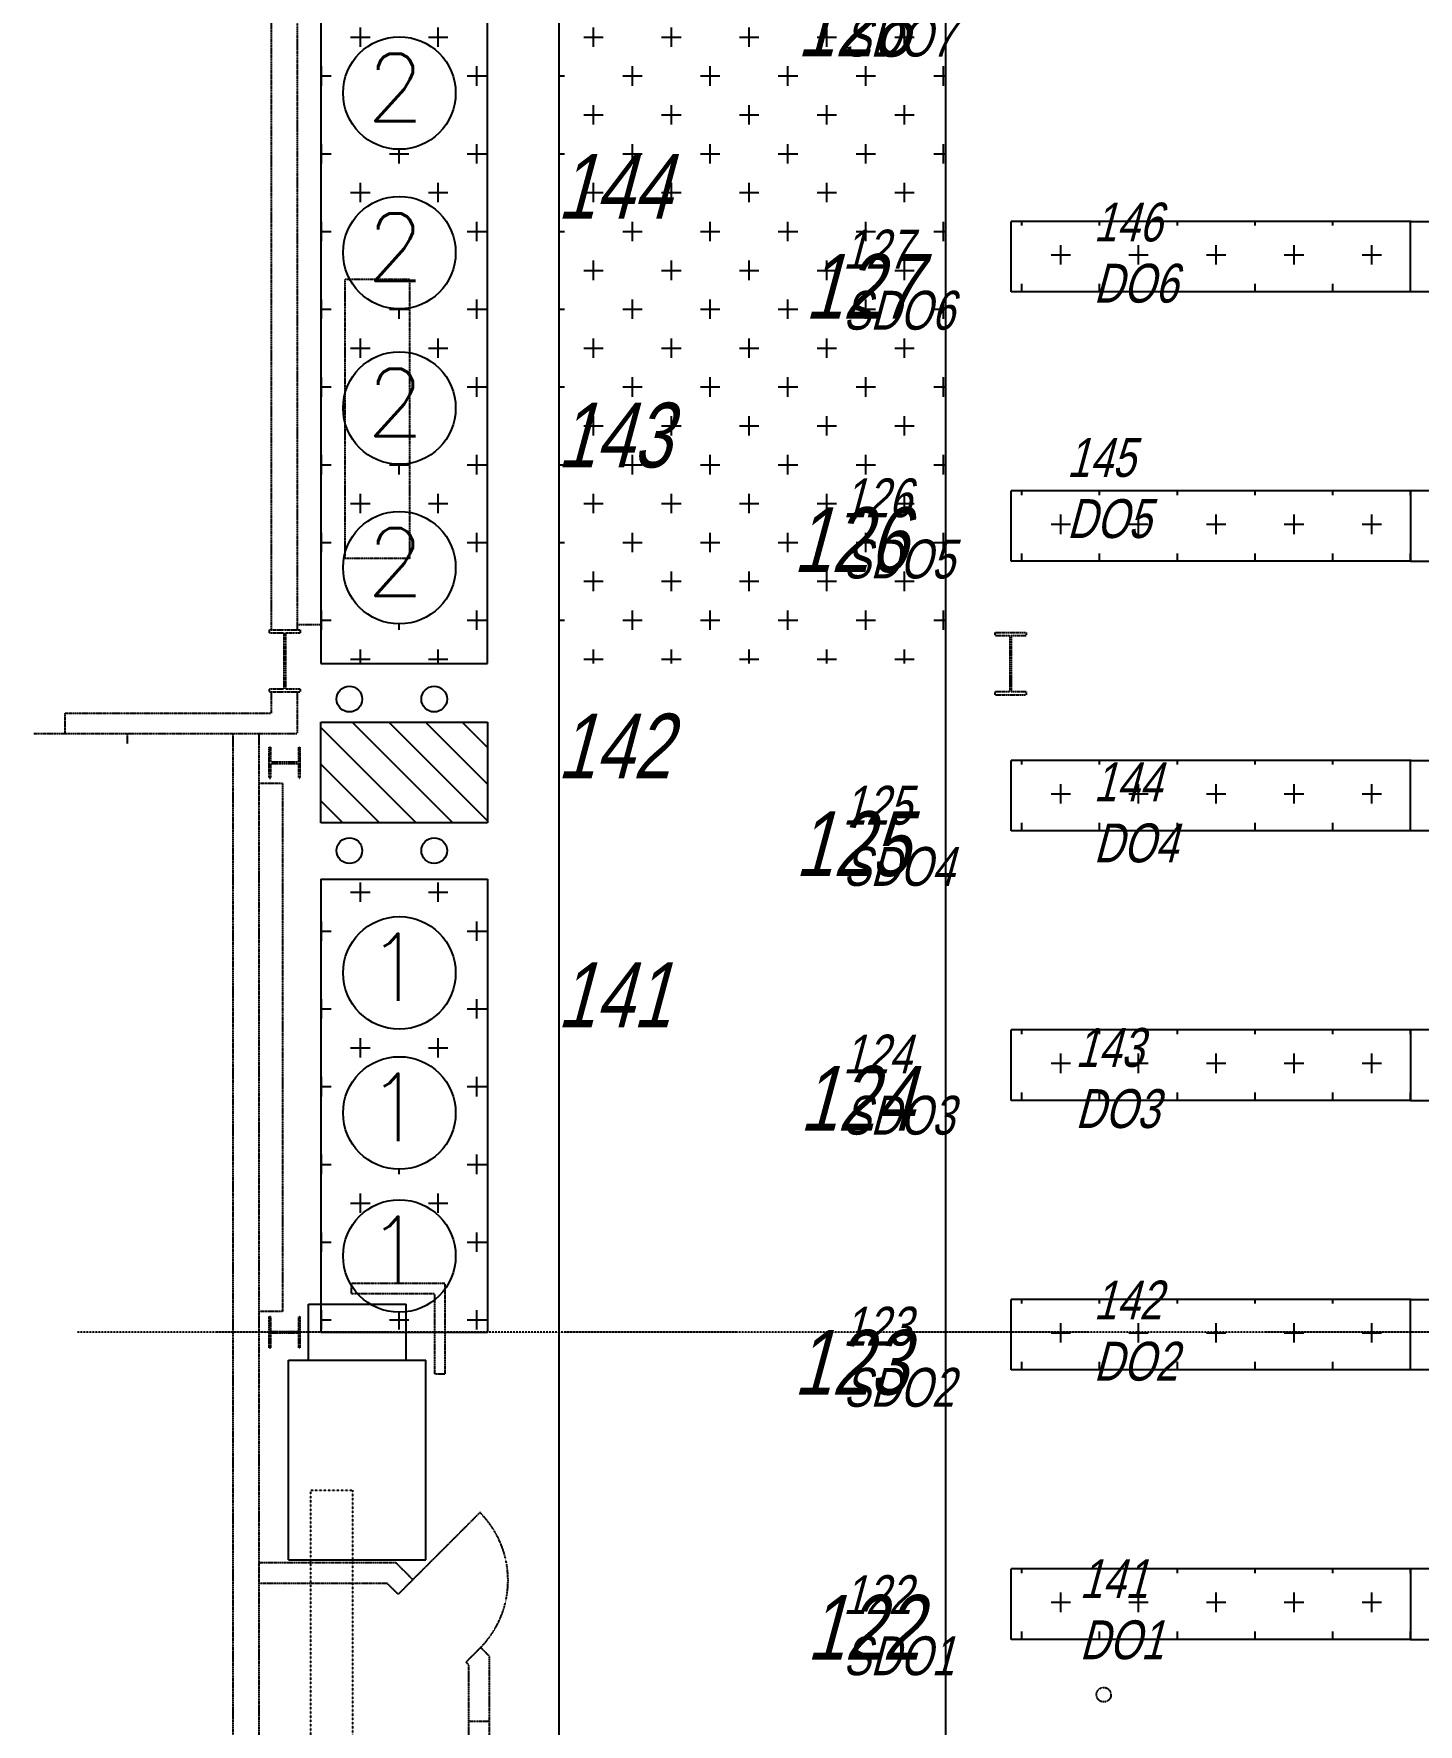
# Model space of a CAD drawing. Header units: millimetres. Extents: x -1732 to 458256, y -4349 to 130988.
# Drawn here: x 22069 to 35423, y 18100 to 34407 of the extents above; entities that cross this region are included whole.
import ezdxf

# ---------------------------------------------------------------- set-up
doc = ezdxf.new("R2010")
doc.units = ezdxf.units.MM
doc.header["$LTSCALE"] = 0.01
doc.header["$MEASUREMENT"] = 0
for name, pattern in [('CENTER2', [28.575, 19.05, -3.175, 3.175, -3.175]), ('HIDDEN2', [4.7625, 3.175, -1.5875]), ('PHANTOM2', [31.75, 15.875, -3.175, 3.175, -3.175, 3.175, -3.175])]:
    doc.linetypes.add(name, pattern=pattern)
for name, color, linetype in [('Entreposage des rouleaux', 251, 'CONTINUOUS'), ('F-E-EQP', 251, 'CONTINUOUS'), ('F-E-EQP-AXE', 251, 'CENTER2'), ('F-E-EQP-BIELO', 251, 'CONTINUOUS'), ('F-E-EQP-CAN', 251, 'HIDDEN2'), ('F-E-EQP-PH2', 251, 'PHANTOM2'), ('NODETEXT', 5, 'CONTINUOUS'), ('NODETEXTOLD', 5, 'CONTINUOUS'), ('S-E-ACI', 251, 'PHANTOM2'), ('S-E-BET', 251, 'PHANTOM2')]:
    doc.layers.add(name, color=color, linetype=linetype)
doc.styles.add('ROMANS', font='ROMANS.SHX', dxfattribs={"width": 0.75, "oblique": 15})
doc.styles.add('TEXTXP', font='arial.ttf', dxfattribs={"width": 0.75, "oblique": 15})
pattern_1 = [(0, (-78000, -38000), (375, 375), [187.5, -562.5]), (90, (-77906.25, -38093.75), (-375, 375), [187.5, -562.5])]

msp = doc.modelspace()

# ---------------------------------------------------------------- hatches: boundary and pattern name
at = {"layer": 'Entreposage des rouleaux', "linetype": 'Continuous'}
h = msp.add_hatch(dxfattribs=at)
h.set_pattern_fill('CROSS', color=256, scale=1500)
h.set_pattern_definition(pattern_1)
h.paths.add_polyline_path([(27134.06555, 17037.07924), (30867.92374, 17037.07924), (30867.92374, 21881.78228), (27134.06555, 21881.78228)], flags=0)
h.paths.add_polyline_path([(27134.06555, 17037.07924), (30867.92374, 17037.07924), (30867.92374, 28331.78228), (27134.06555, 28331.78228)], flags=16)
h.paths.add_polyline_path([(30867.92374, 34781.78228), (27134.06555, 34781.78228), (27134.06555, 17037.07924), (30867.92374, 17037.07924)], flags=16)
h.paths.add_polyline_path([(30867.92374, 41231.78228), (27134.06555, 41231.78228), (27134.06555, 17037.07924), (30867.92374, 17037.07924)], flags=17)
h.paths.add_polyline_path([(30867.92374, 46885.72812), (27134.06555, 46885.72812), (27134.06555, 17037.07924), (30867.92374, 17037.07924)])
h = msp.add_hatch(dxfattribs=at)
h.set_pattern_fill('CROSS', color=256, scale=1500, style=0)
h.set_pattern_definition(pattern_1)
edge = h.paths.add_edge_path(flags=16)
edge.add_arc((25595.68916, 29257.10169), 542.69899, 0, 360)
edge = h.paths.add_edge_path(flags=16)
edge.add_arc((25595.68916, 30796.83928), 542.69899, 0, 360)
edge = h.paths.add_edge_path(flags=16)
edge.add_arc((25595.68916, 32295.96032), 542.69899, 0, 360)
edge = h.paths.add_edge_path(flags=16)
edge.add_arc((25595.68916, 33835.69734), 542.69899, 0, 360)
edge = h.paths.add_edge_path(flags=16)
edge.add_arc((25595.68916, 35715.43465), 542.69899, 0, 360)
edge = h.paths.add_edge_path(flags=16)
edge.add_arc((25595.68916, 37255.17224), 542.69899, 0, 360)
edge = h.paths.add_edge_path(flags=16)
edge.add_arc((25595.68916, 38754.29328), 542.69899, 0, 360)
edge = h.paths.add_edge_path(flags=16)
edge.add_arc((25595.68916, 40294.0303), 542.69899, 0, 360)
edge = h.paths.add_edge_path(flags=16)
edge.add_arc((25595.68916, 42127.09156), 542.69899, 0, 360)
edge = h.paths.add_edge_path(flags=16)
edge.add_arc((25595.68916, 43499.85875), 542.69899, 0, 360)
edge = h.paths.add_edge_path(flags=16)
edge.add_arc((25595.68916, 45109.16829), 542.69899, 0, 360)
h.paths.add_polyline_path([(24839.07086, 46243.27384), (24839.07086, 28331.78228), (26444.13883, 28331.78228), (26444.13883, 46243.27384)])
h = msp.add_hatch(dxfattribs=at)
h.set_pattern_fill('CROSS', color=256, scale=1500, style=0)
h.set_pattern_definition([(0, (-77993.63, -53600), (375, 375), [187.5, -562.5]), (90, (-77899.88, -53693.76), (-375, 375), [187.5, -562.5])])
h.paths.add_polyline_path([(35356.49721, 31918.13913), (35356.49721, 32598.13913), (31495.53161, 32598.13913), (31495.53161, 31918.13913)])
h = msp.add_hatch(dxfattribs=at)
h.set_pattern_fill('CROSS', color=256, scale=1500, style=0)
h.set_pattern_definition([(0, (-77993.63, -56200), (375, 375), [187.5, -562.5]), (90, (-77899.88, -56293.76), (-375, 375), [187.5, -562.5])])
h.paths.add_polyline_path([(35356.49721, 29318.13913), (35356.49721, 29998.13913), (31495.53161, 29998.13913), (31495.53161, 29318.13913)])
h = msp.add_hatch(dxfattribs=at)
h.set_pattern_fill('CROSS', color=256, scale=1500, style=0)
h.set_pattern_definition([(0, (-77993.63, -58800), (375, 375), [187.5, -562.5]), (90, (-77899.88, -58893.76), (-375, 375), [187.5, -562.5])])
h.paths.add_polyline_path([(35356.49721, 26718.13913), (35356.49721, 27398.13913), (31495.53161, 27398.13913), (31495.53161, 26718.13913)])
h = msp.add_hatch(dxfattribs=at)
h.set_pattern_fill('CROSS', color=256, scale=1500, style=0)
h.set_pattern_definition(pattern_1)
edge = h.paths.add_edge_path(flags=16)
edge.add_arc((25595.68916, 25347.47989), 542.69899, 0, 360)
edge = h.paths.add_edge_path(flags=16)
edge.add_arc((25595.68916, 23996.36049), 542.69899, 0, 360)
edge = h.paths.add_edge_path(flags=16)
edge.add_arc((25595.68916, 22616.49428), 542.69899, 0, 360)
h.paths.add_polyline_path([(24839.07086, 26251.35949), (24839.07086, 21881.78228), (26444.13883, 21881.78228), (26444.13883, 26251.35949)])
h = msp.add_hatch(dxfattribs=at)
h.set_pattern_fill('CROSS', color=256, scale=1500, style=0)
h.set_pattern_definition([(0, (-77993.63, -61400), (375, 375), [187.5, -562.5]), (90, (-77899.88, -61493.76), (-375, 375), [187.5, -562.5])])
h.paths.add_polyline_path([(35356.49721, 24118.13913), (35356.49721, 24798.13913), (31495.53161, 24798.13913), (31495.53161, 24118.13913)])
h = msp.add_hatch(dxfattribs=at)
h.set_pattern_fill('CROSS', color=256, scale=1500, style=0)
h.set_pattern_definition([(0, (-77993.63, -64000), (375, 375), [187.5, -562.5]), (90, (-77899.88, -64093.76), (-375, 375), [187.5, -562.5])])
h.paths.add_polyline_path([(35356.49721, 21518.13913), (35356.49721, 22198.13913), (31495.53161, 22198.13913), (31495.53161, 21518.13913)])
h = msp.add_hatch(dxfattribs=at)
h.set_pattern_fill('CROSS', color=256, scale=1500, style=0)
h.set_pattern_definition([(0, (-77993.63, -66600), (375, 375), [187.5, -562.5]), (90, (-77899.88, -66693.76), (-375, 375), [187.5, -562.5])])
h.paths.add_polyline_path([(35356.49721, 18918.13913), (35356.49721, 19598.13913), (31495.53161, 19598.13913), (31495.53161, 18918.13913)])

# ---------------------------------------------------------------- linework, layer by layer
at = {"layer": 'Entreposage des rouleaux'}
for p, q in [((24839.07086, 46243.27384), (24839.07086, 28331.78228)), ((26444.13883, 28331.78228), (26444.13883, 46243.27384)), ((31495.53161, 31918.13913), (31495.53161, 32598.13913)), ((35356.49721, 32598.13913), (31495.53161, 32598.13913)), ((35356.49721, 31918.13913), (31495.53161, 31918.13913)), ((31495.53161, 29318.13913), (31495.53161, 29998.13913)), ((35356.49721, 29998.13913), (31495.53161, 29998.13913)), ((35356.49721, 29318.13913), (31495.53161, 29318.13913)), ((24839.07086, 28331.78228), (26444.13883, 28331.78228)), ((24839.07086, 26795.29296), (24839.07086, 27766.31643)), ((24839.07086, 27766.31643), (26444.13883, 27766.31643)), ((26444.13883, 27766.31643), (26444.13883, 26795.29296)), ((31495.53161, 26718.13913), (31495.53161, 27398.13913)), ((35356.49721, 27398.13913), (31495.53161, 27398.13913)), ((26444.13883, 26795.29296), (24839.07086, 26795.29296)), ((35356.49721, 26718.13913), (31495.53161, 26718.13913)), ((24839.07086, 26251.35949), (24839.07086, 21881.78228)), ((24839.07086, 26251.35949), (26444.13883, 26251.35949)), ((26444.13883, 26251.35949), (26444.13883, 21881.78228)), ((31495.53161, 24118.13913), (31495.53161, 24798.13913)), ((35356.49721, 24798.13913), (31495.53161, 24798.13913)), ((35356.49721, 24118.13913), (31495.53161, 24118.13913)), ((31495.53161, 21518.13913), (31495.53161, 22198.13913)), ((35356.49721, 22198.13913), (31495.53161, 22198.13913)), ((24839.07086, 21881.78228), (26444.13883, 21881.78228)), ((35356.49721, 21518.13913), (31495.53161, 21518.13913)), ((31495.53161, 18918.13913), (31495.53161, 19598.13913)), ((35356.49721, 19598.13913), (31495.53161, 19598.13913)), ((35356.49721, 18918.13913), (31495.53161, 18918.13913))]:
    msp.add_line(p, q, dxfattribs=at)
at = {"layer": 'Entreposage des rouleaux', "linetype": 'Continuous'}
for p, q in [((26111.39571, 26795.29296), (25140.37225, 27766.31643)), ((26444.13883, 26816.10324), (25493.92564, 27766.31643)), ((26444.13883, 27169.65663), (25847.47903, 27766.31643)), ((26444.13883, 27523.21002), (26201.03242, 27766.31643)), ((25757.84232, 26795.29296), (24839.07086, 27714.06442)), ((25404.28892, 26795.29296), (24839.07086, 27360.51103)), ((25050.73553, 26795.29296), (24839.07086, 27006.95764))]:
    msp.add_line(p, q, dxfattribs=at)
msp.add_lwpolyline([(30867.92374, 46885.72812), (27134.06555, 46885.72812), (27134.06555, 17037.07924), (30867.92374, 17037.07924)], close=True, dxfattribs=at)
for centre in [(25595.68916, 33835.69734), (25595.68916, 32295.96032), (25595.68916, 30796.83928), (25595.68916, 29257.10169), (25595.68916, 25347.47989), (25595.68916, 23996.36049), (25595.68916, 22616.49428)]:
    msp.add_circle(centre, 542.69899, dxfattribs=at)
at = {"layer": 'Entreposage des rouleaux'}
for centre in [(25113.45488, 27988.81602), (25931.35114, 27988.81602), (25113.45488, 26527.49953), (25931.35114, 26527.49953)]:
    msp.add_circle(centre, 123.92398, dxfattribs=at)
at = {"layer": 'F-E-EQP'}
for p, q in [((24719.43553, 22151.78228), (25659.43553, 22151.78228)), ((24719.43553, 21611.78228), (24719.43553, 22151.78228)), ((25659.43553, 21611.78228), (25659.43553, 22151.78228)), ((24526.93553, 21611.78228), (25851.93553, 21611.78228)), ((24526.93553, 19686.78228), (24526.93553, 21611.78228)), ((25851.93553, 19686.78228), (25851.93553, 21611.78228)), ((24526.93553, 19686.78228), (25851.93553, 19686.78228))]:
    msp.add_line(p, q, dxfattribs=at)
at = {"layer": 'F-E-EQP-AXE'}
msp.add_line((76890.23649, 21881.78228), (22489.15801, 21881.78228), dxfattribs=at)
at = {"layer": 'F-E-EQP-BIELO'}
for points in [[(35350.12361, 31918.13913), (35350.12361, 32598.13913), (36040.12361, 32598.13913), (36040.12361, 31918.13913), (35350.12361, 31918.13913)], [(36040.12361, 29318.13913), (36040.12361, 29998.13913), (35350.12361, 29998.13913), (35350.12361, 29318.13913), (36040.12361, 29318.13913)], [(35350.12361, 26718.13913), (35350.12361, 27398.13913), (36040.12361, 27398.13913), (36040.12361, 26718.13913), (35350.12361, 26718.13913)], [(36040.12361, 24118.13913), (36040.12361, 24798.13913), (35350.12361, 24798.13913), (35350.12361, 24118.13913), (36040.12361, 24118.13913)], [(35350.12361, 21518.13913), (35350.12361, 22198.13913), (36040.12361, 22198.13913), (36040.12361, 21518.13913), (35350.12361, 21518.13913)], [(36040.12361, 18918.13913), (36040.12361, 19598.13913), (35350.12361, 19598.13913), (35350.12361, 18918.13913), (36040.12361, 18918.13913)]]:
    msp.add_lwpolyline(points, dxfattribs=at)
at = {"layer": 'F-E-EQP-CAN'}
msp.add_lwpolyline([(24742.57961, 2559.13913), (24742.57961, 20358.13663), (25142.57956, 20358.13663), (25142.57956, 14413.13999)], dxfattribs=at)
at = {"layer": 'F-E-EQP-PH2'}
for p, q in [((24839.07086, 49708.16063), (24839.07086, 28708.14006)), ((25069.07086, 32036.78228), (25069.07086, 29346.78228)), ((25694.07086, 32036.78228), (25069.07086, 32036.78228)), ((25694.07086, 32036.78228), (25694.07086, 29346.78228)), ((25694.07086, 29346.78228), (25069.07086, 29346.78228)), ((24609.07086, 28708.14006), (24839.07086, 28708.14006)), ((24469.15801, 27174.75493), (24239.15801, 27174.75493)), ((24469.15801, 27174.75493), (24469.15801, 22081.78045)), ((26038.14704, 22350.22774), (25133.14704, 22350.22774)), ((25133.14704, 22250.22774), (25133.14704, 22350.22774)), ((26038.14704, 21480.22774), (26038.14704, 22350.22774)), ((25938.14704, 22250.22774), (25133.14704, 22250.22774)), ((25938.14704, 21480.22774), (25938.14704, 22250.22774)), ((24469.15801, 22081.78045), (24239.15801, 22081.78045)), ((25938.14704, 21480.22774), (26038.14704, 21480.22774))]:
    msp.add_line(p, q, dxfattribs=at)
msp.add_circle((32390.12361, 18384.13913), 70, dxfattribs=at)
at = {"layer": 'S-E-ACI'}
for p, q in [((24339.17355, 28658.14006), (24339.17355, 28628.13859)), ((24339.17355, 28658.14006), (24639.14247, 28658.14006)), ((24339.17355, 28628.13859), (24481.67364, 28628.13859)), ((24481.67364, 28628.13859), (24481.67364, 28088.13967)), ((24496.6698, 28628.13859), (24496.6698, 28088.13967)), ((24496.6698, 28628.13859), (24639.14247, 28628.13859)), ((24639.14247, 28658.14006), (24639.14247, 28628.13859)), ((31340.84539, 28631.7832), (31640.81431, 28631.7832)), ((31340.84539, 28631.7832), (31340.84539, 28601.78174)), ((31340.84539, 28601.78174), (31483.34548, 28601.78174)), ((31483.34548, 28601.78174), (31483.34548, 28061.78282)), ((31498.34164, 28601.78174), (31498.34164, 28061.78282)), ((31498.34164, 28601.78174), (31640.81431, 28601.78174)), ((31640.81431, 28631.7832), (31640.81431, 28601.78174)), ((24339.17355, 28088.13967), (24481.67364, 28088.13967)), ((24339.17355, 28088.13967), (24339.17355, 28058.13821)), ((24339.17355, 28058.13821), (24639.14247, 28058.13821)), ((24496.6698, 28088.13967), (24639.14247, 28088.13967)), ((24639.14247, 28088.13967), (24639.14247, 28058.13821)), ((31340.84539, 28061.78282), (31340.84539, 28031.78135)), ((31340.84539, 28061.78282), (31483.34548, 28061.78282)), ((31498.34164, 28061.78282), (31640.81431, 28061.78282)), ((31640.81431, 28061.78282), (31640.81431, 28031.78135)), ((31340.84539, 28031.78135), (31640.81431, 28031.78135)), ((24339.16897, 27224.75493), (24339.16897, 27524.75128)), ((24339.16897, 27524.75128), (24354.17428, 27524.75128)), ((24354.17428, 27382.25118), (24354.17428, 27524.75128)), ((24624.14173, 27524.75128), (24639.14704, 27524.75128)), ((24624.14173, 27382.25118), (24624.14173, 27524.75128)), ((24639.14704, 27224.75493), (24639.14704, 27524.75128)), ((24354.17428, 27382.25118), (24624.14173, 27382.25118)), ((24354.17428, 27224.75493), (24354.17428, 27367.25502)), ((24354.17428, 27367.25502), (24624.14173, 27367.25502)), ((24624.14173, 27224.75493), (24624.14173, 27367.25502)), ((24339.16897, 27224.75493), (24354.17428, 27224.75493)), ((24624.14173, 27224.75493), (24639.14704, 27224.75493)), ((24339.16897, 22031.78045), (24354.17428, 22031.78045)), ((24339.16897, 21731.7841), (24339.16897, 22031.78045)), ((24354.17428, 21889.28036), (24354.17428, 22031.78045)), ((24624.14173, 21889.28036), (24624.14173, 22031.78045)), ((24624.14173, 22031.78045), (24639.14704, 22031.78045)), ((24639.14704, 21731.7841), (24639.14704, 22031.78045)), ((24354.17428, 21889.28036), (24624.14173, 21889.28036)), ((24354.17428, 21731.7841), (24354.17428, 21874.2842)), ((24354.17428, 21874.2842), (24624.14173, 21874.2842)), ((24624.14173, 21731.7841), (24624.14173, 21874.2842)), ((24339.16897, 21731.7841), (24354.17428, 21731.7841)), ((24624.14173, 21731.7841), (24639.14704, 21731.7841))]:
    msp.add_line(p, q, dxfattribs=at)
at = {"layer": 'S-E-BET'}
for p, q in [((24609.07086, 49758.16063), (24609.07086, 28658.14006)), ((24359.07086, 49558.18135), (24359.07086, 28658.14006)), ((24359.07086, 28058.13821), (24359.07086, 27854.89735)), ((24609.07086, 28058.13821), (24609.07086, 27658.73112)), ((22369.12477, 27854.89735), (24359.07086, 27854.89735)), ((22369.12477, 27854.89735), (22369.12477, 27658.73112)), ((22069.12841, 27658.73112), (24609.07086, 27658.73112)), ((22969.12661, 27658.73112), (22969.12661, 27558.74148)), ((23989.15801, 27658.73112), (23989.15801, 1831.78228)), ((24239.15801, 27654.89064), (24239.15801, 2081.78228)), ((26372.64445, 20141.29924), (25584.22039, 19352.87518)), ((25564.15601, 19655.78227), (24239.15801, 19655.78227)), ((25725.64174, 19494.29654), (25564.15601, 19655.78227)), ((25481.3133, 19455.78227), (24239.15801, 19455.78227)), ((25584.22039, 19352.87518), (25481.3133, 19455.78227)), ((26238.29416, 18698.80141), (26379.71552, 18840.22277)), ((26464.15601, 18755.78227), (26379.67729, 18840.26099)), ((26464.15601, 15345.78227), (26464.15601, 18755.78227)), ((26238.29416, 18698.80141), (26264.15601, 18672.93955)), ((26264.15601, 15262.93955), (26264.15601, 18672.93955)), ((26464.15601, 18125.78227), (26264.15601, 18125.78227))]:
    msp.add_line(p, q, dxfattribs=at)
msp.add_arc((25718.57068, 19487.22547), 925, 315.000000208, 45.000000208, dxfattribs=at)

# ---------------------------------------------------------------- texts
at = {"layer": 'Entreposage des rouleaux', "style": 'ROMANS'}
for s, p in [('2', (25278.80122, 33565.11149)), ('2', (25278.80122, 32025.37448)), ('2', (25278.80122, 30526.25344)), ('2', (25278.80122, 28986.51585)), ('1', (25278.80122, 25076.89405)), ('1', (25278.80122, 23725.77465)), ('1', (25278.80122, 22345.90844))]:
    msp.add_text(s, height=650, dxfattribs=at).set_placement(p)
at = {"layer": 'NODETEXT', "style": 'TEXTXP', "oblique": 15, "width": 0.75}
for s, p in [('128', (29429.83247, 34189.0685)), ('144', (27117.01959, 32623.75948)), ('127', (29505.99419, 31657.62693)), ('143', (27117.01959, 30223.75948)), ('126', (29393.5222, 29215.2445)), ('142', (27117.01959, 27223.75948)), ('125', (29412.82864, 26281.80025)), ('141', (27117.01959, 24823.75948)), ('124', (29456.26713, 23826.00602)), ('123', (29398.34861, 21278.5412)), ('122', (29523.83847, 18721.42675))]:
    msp.add_text(s, height=625, dxfattribs=at).set_placement(p)
at = {"layer": 'NODETEXTOLD', "style": 'TEXTXP', "oblique": 15, "width": 0.75}
for s, p in [('SDO7', (29875.27973, 34187.59906)), ('146', (32292.237, 32403.89266)), ('127', (29875.27973, 32142.93802)), ('DO6', (32292.237, 31813.8404)), ('SDO6', (29875.27973, 31552.88576)), ('145', (32033.91566, 30133.00359)), ('126', (29875.27973, 29742.99451)), ('DO5', (32033.91566, 29542.95133)), ('SDO5', (29875.27973, 29152.94225)), ('144', (32292.237, 27003.89266)), ('125', (29875.27973, 26777.27516)), ('DO4', (32292.237, 26413.8404)), ('SDO4', (29875.27973, 26187.2229)), ('143', (32115.70255, 24440.99952)), ('124', (29875.27973, 24377.17195)), ('SDO3', (29875.27973, 23787.11969)), ('DO3', (32115.70255, 23850.94726)), ('142', (32292.237, 22003.89266)), ('123', (29875.27973, 21751.81682)), ('DO2', (32292.237, 21413.8404)), ('SDO2', (29875.27973, 21161.76456)), ('141', (32156.6146, 19316.17018)), ('122', (29875.27973, 19162.05741)), ('DO1', (32156.6146, 18726.11792)), ('SDO1', (29875.27973, 18572.00514))]:
    msp.add_text(s, height=375, dxfattribs=at).set_placement(p)

doc.saveas('drawing.dxf')
